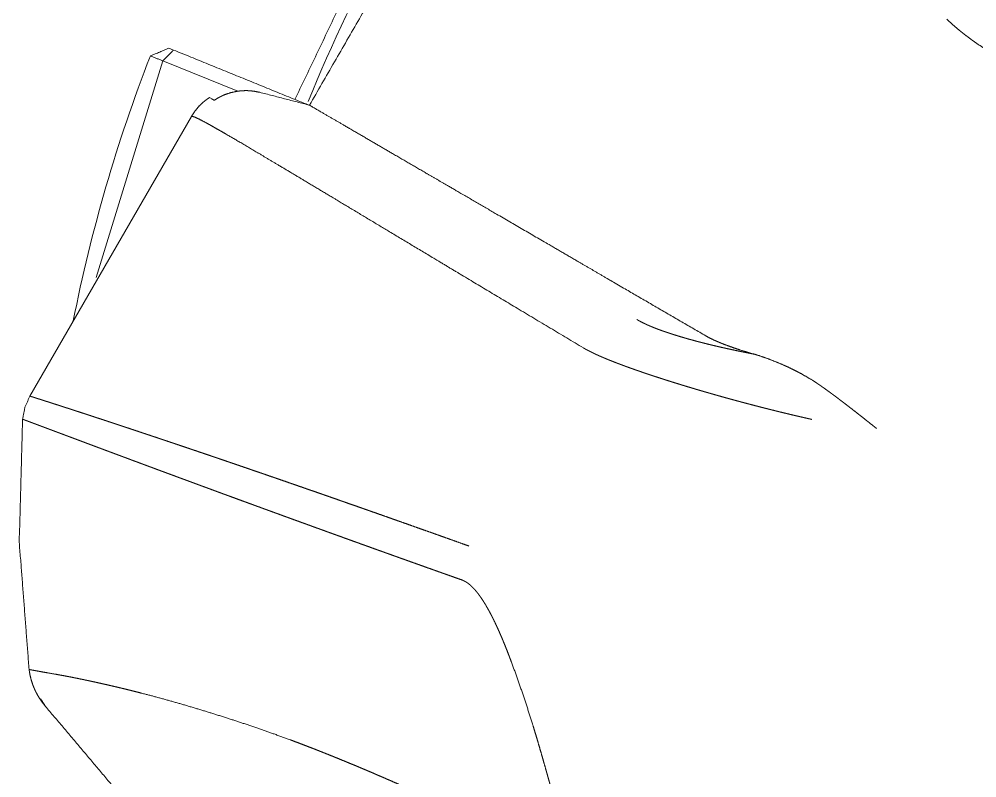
# Paper-space layout 'A3_1' of a CAD drawing. Header units: millimetres. Extents: x 0 to 420, y 0 to 297.
# Drawn here: x 179.34 to 187.61, y 266.05 to 272.61 of the extents above; entities that cross this region are included whole.
import ezdxf

# ---------------------------------------------------------------- set-up
doc = ezdxf.new("R2010")
doc.units = ezdxf.units.MM
doc.layers.add('170', color=7, linetype='Continuous', true_color=0xffffff)

psp = doc.layouts.new('A3_1')

# ---------------------------------------------------------------- linework, layer by layer
at = {"layer": '170', "color": 155, "linetype": 'Continuous', "lineweight": 13}
for p, q in [((180.638, 272.3577), (180.6778, 272.3417)), ((180.5844, 272.2492), (180.0085, 270.3765)), ((181.2318, 271.9857), (180.5851, 272.2492)), ((180.9874, 271.9311), (181.0087, 271.9188)), ((179.4371, 269.3522), (180.8315, 271.7675)), ((179.5684, 266.6769), (179.5686, 266.6768))]:
    psp.add_line(p, q, dxfattribs=at)
for radius, start, end in [(12.0819, 142.67767, 158.10424), (13.4942, 158.70832, 168.84687)]:
    psp.add_arc((193.0511, 267.3909), radius, start, end, dxfattribs=at)
for points in [[(181.8511, 271.8651), (183.5764, 274.8534)], [(180.638, 272.3577), (180.478, 272.2909)], [(180.584, 272.2484), (180.478, 272.2909)], [(180.6778, 272.3417), (181.8779, 271.8526)], [(181.4215, 271.9766), (181.8511, 271.8651)], [(181.0087, 271.9188), (181.0291, 271.9071)], [(179.5304, 266.7376), (179.5697, 266.6753)]]:
    psp.add_open_spline(points, degree=1, dxfattribs=at)
for points, knots in [([(181.7249, 271.9144), (182.4337, 273.3924), (183.3523, 274.7855)], [0, 0, 0.495549, 1, 1]), ([(186.5742, 273.8537), (186.578, 273.8516), (186.5817, 273.8494), (186.5856, 273.8472), (186.5895, 273.8449), (186.5934, 273.8426), (186.5974, 273.8402), (186.6014, 273.8377), (186.6055, 273.8352), (186.6096, 273.8327), (186.6138, 273.8301), (186.618, 273.8274), (186.6222, 273.8246), (186.6265, 273.8218), (186.6309, 273.819), (186.6353, 273.8161), (186.6442, 273.8101), (186.6488, 273.8071), (186.6534, 273.8039), (186.658, 273.8008), (186.6627, 273.7975), (186.6674, 273.7942), (186.6722, 273.7909), (186.6819, 273.784), (186.6869, 273.7805), (186.6918, 273.7769), (186.6969, 273.7733), (186.7071, 273.7658), (186.7122, 273.762), (186.7174, 273.7582), (186.7227, 273.7542), (186.728, 273.7503), (186.7334, 273.7462), (186.7388, 273.7421), (186.7498, 273.7338), (186.7553, 273.7295), (186.7609, 273.7252), (186.7723, 273.7164), (186.778, 273.7119), (186.7838, 273.7074), (186.7956, 273.6981), (186.8015, 273.6934), (186.8075, 273.6886), (186.8136, 273.6838), (186.8196, 273.6789), (186.8258, 273.674), (186.832, 273.669), (186.8445, 273.6588), (186.8508, 273.6536), (186.8572, 273.6484), (186.8701, 273.6378), (186.8766, 273.6324), (186.8898, 273.6214), (186.8965, 273.6158), (186.9099, 273.6046), (186.9168, 273.5988), (186.9305, 273.5872), (186.9445, 273.5753), (186.9586, 273.5632), (186.9729, 273.5509), (186.9802, 273.5447), (186.9948, 273.532), (187.0022, 273.5256), (187.0096, 273.5191), (187.0171, 273.5126), (187.0246, 273.506), (187.0397, 273.4927), (187.0474, 273.486), (187.0551, 273.4792), (187.0628, 273.4723), (187.0706, 273.4654), (187.0863, 273.4515), (187.1022, 273.4373), (187.1102, 273.4301), (187.1183, 273.4228), (187.1264, 273.4155), (187.1427, 273.4008), (187.1509, 273.3933), (187.1592, 273.3858), (187.1675, 273.3783), (187.1758, 273.3707), (187.1842, 273.363), (187.1927, 273.3553), (187.2097, 273.3397), (187.2183, 273.3318), (187.2355, 273.3159), (187.2442, 273.3079), (187.2529, 273.2998), (187.2617, 273.2916), (187.2794, 273.2752), (187.2883, 273.2669), (187.3062, 273.2502), (187.3152, 273.2417), (187.3333, 273.2247), (187.3424, 273.2161), (187.3608, 273.1987), (187.3793, 273.1811), (187.3886, 273.1723), (187.3979, 273.1634), (187.4073, 273.1544), (187.4167, 273.1454), (187.4262, 273.1364), (187.4452, 273.1181), (187.4643, 273.0997), (187.4836, 273.081), (187.503, 273.0622), (187.5127, 273.0527), (187.5323, 273.0336), (187.5422, 273.024), (187.552, 273.0143), (187.5619, 273.0046), (187.5719, 272.9949), (187.5818, 272.985), (187.6018, 272.9653), (187.6119, 272.9554), (187.632, 272.9353), (187.6422, 272.9252), (187.6625, 272.905), (187.6727, 272.8948), (187.6829, 272.8845), (187.6931, 272.8742), (187.7034, 272.8639), (187.7137, 272.8535), (187.7343, 272.8326), (187.7447, 272.8221), (187.7655, 272.801), (187.7864, 272.7797), (187.7968, 272.769), (187.8073, 272.7582), (187.8283, 272.7366), (187.8494, 272.7149), (187.8705, 272.693), (187.8917, 272.6709), (187.9023, 272.6598), (187.9236, 272.6375), (187.9449, 272.6151), (187.9663, 272.5925), (187.9877, 272.5699), (188.0092, 272.547), (188.0306, 272.524), (188.0521, 272.5009), (188.0736, 272.4777), (188.0952, 272.4543)], [0, 0, 0.002087, 0.004193, 0.006339, 0.008513, 0.010725, 0.012967, 0.015247, 0.017545, 0.019899, 0.022267, 0.024681, 0.027123, 0.029606, 0.032108, 0.034658, 0.039848, 0.0425, 0.045179, 0.047892, 0.050647, 0.053429, 0.056253, 0.062002, 0.064921, 0.067881, 0.070876, 0.076968, 0.080066, 0.083198, 0.086372, 0.089573, 0.092817, 0.096086, 0.102745, 0.106127, 0.109542, 0.116477, 0.119997, 0.123559, 0.130779, 0.134437, 0.138137, 0.141879, 0.145642, 0.149446, 0.153285, 0.161076, 0.165019, 0.169005, 0.177073, 0.181164, 0.189448, 0.193635, 0.202123, 0.206429, 0.215133, 0.223976, 0.232958, 0.24208, 0.246694, 0.256019, 0.260745, 0.265491, 0.27028, 0.275096, 0.284842, 0.28977, 0.29472, 0.299718, 0.304737, 0.314889, 0.32518, 0.330374, 0.335597, 0.340862, 0.351483, 0.356838, 0.362236, 0.367655, 0.373116, 0.378598, 0.384129, 0.395276, 0.400891, 0.41222, 0.417941, 0.423682, 0.429473, 0.441117, 0.446985, 0.458819, 0.464786, 0.476802, 0.482853, 0.495052, 0.507364, 0.513576, 0.519795, 0.526063, 0.532353, 0.53867, 0.55139, 0.564222, 0.577166, 0.590223, 0.59678, 0.609991, 0.616647, 0.623309, 0.630006, 0.636725, 0.643478, 0.657056, 0.663867, 0.677586, 0.684494, 0.698354, 0.70532, 0.712306, 0.719314, 0.726357, 0.733407, 0.747592, 0.754713, 0.769018, 0.783415, 0.790635, 0.79789, 0.812436, 0.827067, 0.841762, 0.856535, 0.86394, 0.87882, 0.893765, 0.908766, 0.923833, 0.938963, 0.954145, 0.969377, 0.984666, 1, 1]), ([(187.8466, 272.2597), (187.7727, 272.2984), (187.7028, 272.3396), (187.6364, 272.3823), (187.5732, 272.4264), (187.5428, 272.4487), (187.5132, 272.4713), (187.4843, 272.494), (187.4563, 272.5168), (187.4031, 272.5624), (187.3533, 272.608)], [0, 0, 0.137704, 0.271531, 0.401881, 0.528902, 0.591193, 0.652705, 0.713333, 0.772863, 0.888579, 1, 1]), ([(180.6778, 272.3417), (180.6663, 272.3301), (180.6432, 272.3068), (180.6202, 272.2835), (180.6086, 272.2719), (180.5856, 272.2486)], [0, 0, 0.124986, 0.374958, 0.62493, 0.750028, 1, 1]), ([(181.4214, 271.9763), (181.3712, 271.9862), (181.3204, 271.9906), (181.2948, 271.9908), (181.2692, 271.9898), (181.2436, 271.9874), (181.2183, 271.9837), (181.1686, 271.9727), (181.1202, 271.9562), (181.0966, 271.9459), (181.0736, 271.9343), (181.0513, 271.9215), (181.0297, 271.9075)], [0, 0, 0.125124, 0.24949, 0.311851, 0.374516, 0.437239, 0.499684, 0.623899, 0.748631, 0.811506, 0.874344, 0.937084, 1, 1]), ([(180.8316, 271.7674), (180.863, 271.815), (180.8995, 271.8583), (180.9198, 271.8783), (180.9413, 271.8972), (180.9639, 271.9148), (180.9875, 271.9311)], [0, 0, 0.249834, 0.498143, 0.622983, 0.748534, 0.874205, 1, 1]), ([(185.2719, 269.873), (184.4451, 270.3544), (184.3522, 270.4086), (184.1728, 270.513), (183.9196, 270.6605), (183.4669, 270.9241), (183.1406, 271.1142), (183.0221, 271.1831), (182.8568, 271.2794), (182.5683, 271.4474), (182.3318, 271.5851), (182.2012, 271.6612), (182.1437, 271.6947), (181.9616, 271.8007), (181.8511, 271.8651)], [0, 0, 0.241688, 0.268858, 0.32129, 0.395313, 0.527654, 0.623058, 0.657687, 0.706006, 0.79036, 0.859484, 0.89766, 0.91449, 0.967704, 1, 1]), ([(184.2158, 269.7688), (183.645, 270.1106), (183.1534, 270.4053), (182.9341, 270.537), (182.543, 270.7719), (182.2092, 270.9724), (182.0616, 271.0611), (181.8009, 271.2175), (181.5815, 271.3489), (181.3986, 271.4579), (181.2482, 271.5469), (181.1264, 271.6181), (181.0752, 271.6477), (181.0298, 271.6736), (180.99, 271.6959), (180.9554, 271.7149), (180.9006, 271.7437), (180.8631, 271.7613), (180.8407, 271.7688), (180.8315, 271.7675)], [0, 0, 0.169133, 0.314854, 0.379892, 0.495877, 0.594883, 0.63866, 0.715948, 0.780971, 0.8351, 0.879548, 0.915415, 0.930455, 0.943728, 0.955335, 0.965373, 0.981116, 0.991641, 0.997643, 1, 1]), ([(184.6776, 270.0141), (184.6809, 270.0121), (184.6843, 270.0101), (184.6877, 270.0081), (184.6947, 270.0041), (184.702, 270.0001), (184.7057, 269.998), (184.7095, 269.996), (184.7173, 269.9919), (184.7253, 269.9878), (184.7294, 269.9858), (184.7336, 269.9837), (184.7378, 269.9816), (184.7421, 269.9796), (184.7464, 269.9775), (184.7508, 269.9754), (184.7553, 269.9733), (184.7598, 269.9712), (184.7644, 269.9691), (184.7691, 269.9671), (184.7738, 269.9649), (184.7786, 269.9628), (184.7834, 269.9607), (184.7933, 269.9565), (184.8034, 269.9523), (184.8086, 269.9501), (184.8191, 269.9458), (184.8244, 269.9437), (184.8298, 269.9416), (184.8353, 269.9394), (184.8408, 269.9373), (184.8464, 269.9351), (184.8578, 269.9308), (184.8636, 269.9286), (184.8694, 269.9264), (184.8753, 269.9243), (184.8872, 269.9199), (184.8933, 269.9177), (184.8995, 269.9155), (184.9119, 269.9111), (184.9247, 269.9067), (184.9376, 269.9023), (184.9442, 269.9001), (184.9508, 269.8979), (184.9643, 269.8935), (184.9711, 269.8912), (184.9849, 269.8868), (184.9919, 269.8846), (185.0061, 269.8801), (185.0205, 269.8756), (185.0279, 269.8734), (185.0352, 269.8711), (185.0501, 269.8666), (185.0577, 269.8643), (185.0733, 269.8597), (185.089, 269.8551), (185.1049, 269.8505), (185.121, 269.846), (185.1373, 269.8414), (185.1538, 269.8369), (185.1704, 269.8323), (185.1872, 269.8278), (185.2041, 269.8233), (185.2213, 269.8188), (185.2386, 269.8144), (185.2561, 269.8099), (185.2737, 269.8055), (185.2915, 269.8011), (185.3095, 269.7966), (185.3277, 269.7923), (185.346, 269.7879), (185.3645, 269.7835), (185.3832, 269.7792), (185.4021, 269.7748), (185.4211, 269.7705), (185.4403, 269.7662), (185.4597, 269.7619), (185.4792, 269.7577), (185.4989, 269.7534), (185.5187, 269.7492), (185.5388, 269.7449), (185.559, 269.7408), (185.5794, 269.7366), (185.5999, 269.7324), (185.6206, 269.7282), (185.6414, 269.7241), (185.6626, 269.72), (185.6837, 269.7159)], [0, 0, 0.003656, 0.007352, 0.011109, 0.018802, 0.026701, 0.030724, 0.034808, 0.04314, 0.051699, 0.056044, 0.060468, 0.064927, 0.069457, 0.074023, 0.07865, 0.083348, 0.088082, 0.092887, 0.097728, 0.102649, 0.107605, 0.112616, 0.122824, 0.13325, 0.138539, 0.149306, 0.154759, 0.160292, 0.165862, 0.171486, 0.177191, 0.188721, 0.194591, 0.200497, 0.206459, 0.218555, 0.224708, 0.230891, 0.243444, 0.256219, 0.269216, 0.275802, 0.282444, 0.295901, 0.302716, 0.31649, 0.323474, 0.337615, 0.351963, 0.359227, 0.366535, 0.381345, 0.38884, 0.404236, 0.419834, 0.435563, 0.451457, 0.467497, 0.483707, 0.500063, 0.516566, 0.533239, 0.55006, 0.567027, 0.584165, 0.601446, 0.618879, 0.636484, 0.654213, 0.672133, 0.690182, 0.708403, 0.726749, 0.745287, 0.763935, 0.782789, 0.801758, 0.820896, 0.84016, 0.85964, 0.879207, 0.898986, 0.918857, 0.938936, 0.959126, 0.979547, 1, 1]), ([(185.6836, 269.7158), (185.6156, 269.7362), (185.5522, 269.7564), (185.4934, 269.7765), (185.4393, 269.7963), (185.414, 269.8062), (185.3899, 269.816), (185.3669, 269.8258), (185.3452, 269.8355), (185.3058, 269.8545), (185.2719, 269.873)], [0, 0, 0.160767, 0.311372, 0.452019, 0.582597, 0.644141, 0.703145, 0.759658, 0.813495, 0.912536, 1, 1]), ([(186.1881, 269.1512), (186.1631, 269.1568), (186.1506, 269.1596), (186.1381, 269.1624), (186.1257, 269.1653), (186.1133, 269.1681), (186.1009, 269.171), (186.0762, 269.1767), (186.0638, 269.1796), (186.0515, 269.1825), (186.0392, 269.1854), (186.0147, 269.1911), (186.0024, 269.194), (185.978, 269.1999), (185.9538, 269.2057), (185.9416, 269.2087), (185.9296, 269.2116), (185.9055, 269.2175), (185.8934, 269.2204), (185.8815, 269.2234), (185.8695, 269.2264), (185.8456, 269.2323), (185.8219, 269.2382), (185.7983, 269.2442), (185.7865, 269.2472), (185.763, 269.2532), (185.7513, 269.2561), (185.728, 269.2621), (185.7048, 269.2681), (185.6818, 269.2741), (185.6588, 269.2801), (185.6474, 269.2831), (185.6247, 269.2891), (185.602, 269.2952), (185.5908, 269.2982), (185.5795, 269.3012), (185.5572, 269.3072), (185.5349, 269.3132), (185.5128, 269.3192), (185.5018, 269.3222), (185.4908, 269.3252), (185.4799, 269.3283), (185.4581, 269.3342), (185.4365, 269.3402), (185.415, 269.3462), (185.3937, 269.3522), (185.3831, 269.3552), (185.362, 269.3612), (185.3515, 269.3642), (185.3306, 269.3701), (185.3099, 269.3761), (185.2995, 269.379), (185.279, 269.385), (185.2587, 269.3909), (185.2385, 269.3968), (185.2284, 269.3997), (185.2184, 269.4026), (185.2084, 269.4056), (185.1985, 269.4085), (185.1788, 269.4143), (185.1592, 269.4202), (185.1495, 269.4231), (185.1302, 269.4289), (185.111, 269.4347), (185.1015, 269.4376), (185.092, 269.4404), (185.0826, 269.4433), (185.0638, 269.449), (185.0545, 269.4519), (185.0452, 269.4547), (185.0268, 269.4604), (185.0177, 269.4633), (185.0086, 269.4661), (184.9905, 269.4717), (184.9727, 269.4773), (184.9638, 269.4801), (184.9461, 269.4857), (184.9374, 269.4885), (184.9287, 269.4913), (184.9114, 269.4968), (184.9028, 269.4995), (184.8858, 269.505), (184.8774, 269.5078), (184.869, 269.5105), (184.8523, 269.5159), (184.8358, 269.5213), (184.8277, 269.524), (184.8115, 269.5293), (184.8034, 269.532), (184.7875, 269.5373), (184.7717, 269.5426), (184.7639, 269.5452), (184.7562, 269.5478), (184.7408, 269.5531), (184.7332, 269.5556), (184.7181, 269.5608), (184.7106, 269.5634), (184.7032, 269.566), (184.6884, 269.5711), (184.6739, 269.5761), (184.6595, 269.5812), (184.6453, 269.5862), (184.6313, 269.5912), (184.6176, 269.5961), (184.6039, 269.601), (184.5972, 269.6035), (184.5905, 269.6059), (184.5839, 269.6083), (184.5773, 269.6107), (184.5708, 269.6131), (184.5642, 269.6155), (184.5578, 269.6179), (184.5514, 269.6203), (184.5451, 269.6227), (184.5387, 269.625), (184.5325, 269.6274), (184.5263, 269.6297), (184.5201, 269.6321), (184.5079, 269.6367), (184.5019, 269.639), (184.4959, 269.6413), (184.49, 269.6436), (184.4783, 269.6482), (184.4668, 269.6527), (184.4555, 269.6572), (184.4499, 269.6594), (184.4443, 269.6617), (184.4389, 269.6639), (184.4334, 269.6661), (184.4227, 269.6705), (184.4174, 269.6726), (184.4121, 269.6748), (184.4069, 269.677), (184.3966, 269.6813), (184.3865, 269.6855), (184.3816, 269.6877), (184.3767, 269.6898), (184.3718, 269.6919), (184.367, 269.694), (184.3575, 269.6981), (184.3528, 269.7002), (184.3481, 269.7022), (184.3435, 269.7043), (184.339, 269.7063), (184.3345, 269.7083), (184.3301, 269.7104), (184.3257, 269.7124), (184.3213, 269.7144), (184.3128, 269.7184), (184.3086, 269.7204), (184.3044, 269.7223), (184.3003, 269.7243), (184.2963, 269.7262), (184.2922, 269.7282), (184.2843, 269.732), (184.2805, 269.734), (184.2766, 269.7359), (184.2729, 269.7378), (184.2691, 269.7397), (184.2655, 269.7415), (184.2582, 269.7453), (184.2547, 269.7471), (184.2477, 269.7508), (184.2443, 269.7527), (184.241, 269.7545), (184.2376, 269.7563), (184.2344, 269.7581), (184.2312, 269.7599), (184.228, 269.7617), (184.2249, 269.7635), (184.2218, 269.7653), (184.2188, 269.7671), (184.2158, 269.7688)], [0, 0, 0.012378, 0.018547, 0.024719, 0.030873, 0.037025, 0.04317, 0.055422, 0.061542, 0.06765, 0.073751, 0.085913, 0.091985, 0.104093, 0.116158, 0.122173, 0.128184, 0.140161, 0.146143, 0.152095, 0.15805, 0.169916, 0.181738, 0.193502, 0.19937, 0.211061, 0.21689, 0.228505, 0.240071, 0.251569, 0.263022, 0.268718, 0.280084, 0.291392, 0.297023, 0.302642, 0.313825, 0.324952, 0.336007, 0.341513, 0.347006, 0.352483, 0.363384, 0.374217, 0.384983, 0.395682, 0.401, 0.4116, 0.41687, 0.427362, 0.437776, 0.442957, 0.453273, 0.46351, 0.473668, 0.478721, 0.483755, 0.48877, 0.493766, 0.503707, 0.513569, 0.518466, 0.528207, 0.537872, 0.542671, 0.547457, 0.552215, 0.56168, 0.566387, 0.571066, 0.580372, 0.584991, 0.58959, 0.598729, 0.607776, 0.612277, 0.621203, 0.625635, 0.630054, 0.638813, 0.643153, 0.651782, 0.656074, 0.660332, 0.668794, 0.677164, 0.681314, 0.689555, 0.693645, 0.701756, 0.709776, 0.713756, 0.717707, 0.72555, 0.729439, 0.737149, 0.740962, 0.744762, 0.752293, 0.759733, 0.767084, 0.774335, 0.781507, 0.788578, 0.795571, 0.799022, 0.80246, 0.80587, 0.809261, 0.812624, 0.815975, 0.819284, 0.822587, 0.825856, 0.829118, 0.83234, 0.835549, 0.83873, 0.845023, 0.848144, 0.851224, 0.854296, 0.86036, 0.866333, 0.872216, 0.875118, 0.878011, 0.880863, 0.883703, 0.889311, 0.892072, 0.894825, 0.89754, 0.902914, 0.908204, 0.910807, 0.913391, 0.915957, 0.918492, 0.923502, 0.925977, 0.928422, 0.930848, 0.933246, 0.935632, 0.937981, 0.940317, 0.942626, 0.947184, 0.949435, 0.951653, 0.953854, 0.956024, 0.958175, 0.96242, 0.964504, 0.966576, 0.968611, 0.970637, 0.972633, 0.976565, 0.978503, 0.982302, 0.984164, 0.986013, 0.987836, 0.989641, 0.991415, 0.99318, 0.994914, 0.996631, 0.998323, 1, 1]), ([(185.684, 269.7169), (185.7483, 269.6966), (185.814, 269.6734), (185.8813, 269.6472), (185.95, 269.6178), (185.9848, 269.6018), (186.02, 269.585), (186.0554, 269.5673), (186.0909, 269.5486), (186.1618, 269.5084), (186.2324, 269.4637)], [0, 0, 0.111188, 0.226273, 0.345349, 0.468592, 0.531835, 0.59615, 0.661507, 0.727671, 0.862208, 1, 1]), ([(186.2324, 269.4637), (186.2405, 269.4582), (186.2487, 269.4526), (186.2573, 269.4467), (186.2659, 269.4408), (186.2748, 269.4345), (186.2838, 269.4282), (186.2932, 269.4216), (186.3025, 269.4149), (186.322, 269.4008), (186.3322, 269.3934), (186.3424, 269.386), (186.353, 269.3782), (186.3636, 269.3704), (186.3746, 269.3622), (186.3856, 269.354), (186.397, 269.3455), (186.4084, 269.3369), (186.4203, 269.328), (186.4321, 269.319), (186.4443, 269.3097), (186.4566, 269.3004), (186.4693, 269.2907), (186.4951, 269.2709), (186.5081, 269.2608), (186.5352, 269.2398), (186.5631, 269.2181), (186.5918, 269.1956), (186.6066, 269.184), (186.6365, 269.1604), (186.6673, 269.136), (186.6829, 269.1236), (186.7148, 269.0981), (186.7312, 269.085), (186.7476, 269.0719)], [0, 0, 0.015239, 0.030541, 0.046587, 0.062715, 0.079587, 0.096522, 0.114266, 0.132028, 0.169216, 0.188642, 0.208131, 0.228411, 0.248729, 0.269884, 0.291057, 0.313092, 0.33514, 0.35805, 0.38098, 0.40472, 0.428525, 0.453192, 0.503395, 0.528952, 0.581795, 0.636366, 0.692696, 0.72173, 0.780651, 0.841281, 0.872025, 0.935177, 0.967591, 1, 1]), ([(179.3744, 269.1524), (179.3949, 269.2557), (179.4371, 269.3522)], [0, 0, 0.499985, 1, 1]), ([(179.4371, 269.3522), (179.4371, 269.3522), (179.4372, 269.3521), (179.4374, 269.3521), (179.4377, 269.352), (179.4381, 269.3519), (179.4385, 269.3518), (179.4391, 269.3516), (179.4397, 269.3514), (179.4403, 269.3512), (179.4411, 269.3509), (179.4419, 269.3507), (179.4428, 269.3504), (179.4438, 269.3501), (179.4449, 269.3497), (179.4461, 269.3494), (179.4486, 269.3486), (179.45, 269.3482), (179.4515, 269.3477), (179.4531, 269.3472), (179.4547, 269.3467), (179.4564, 269.3462), (179.4582, 269.3456), (179.4601, 269.345), (179.462, 269.3444), (179.4641, 269.3437), (179.4662, 269.3431), (179.4684, 269.3423), (179.4707, 269.3416), (179.4755, 269.3401), (179.4807, 269.3385), (179.4834, 269.3376), (179.489, 269.3358), (179.4919, 269.3349), (179.495, 269.334), (179.4981, 269.333), (179.5013, 269.332), (179.5045, 269.3309), (179.5079, 269.3298), (179.5113, 269.3288), (179.5148, 269.3276), (179.5184, 269.3265), (179.5221, 269.3253), (179.5297, 269.3229), (179.5337, 269.3216), (179.5418, 269.3191), (179.546, 269.3177), (179.5546, 269.315), (179.559, 269.3136), (179.5635, 269.3121), (179.5681, 269.3106), (179.5776, 269.3076), (179.5824, 269.3061), (179.5874, 269.3045), (179.5924, 269.3029), (179.5975, 269.3012), (179.6027, 269.2996), (179.608, 269.2979), (179.6133, 269.2961), (179.6243, 269.2926), (179.6299, 269.2908), (179.6356, 269.289), (179.6473, 269.2852), (179.6532, 269.2833), (179.6654, 269.2794), (179.6779, 269.2754), (179.6843, 269.2733), (179.6907, 269.2712), (179.6973, 269.2691), (179.7039, 269.267), (179.7174, 269.2626), (179.7313, 269.2581), (179.7383, 269.2558), (179.7527, 269.2512), (179.76, 269.2488), (179.7749, 269.244), (179.7825, 269.2415), (179.7902, 269.239), (179.8058, 269.234), (179.8218, 269.2288), (179.8299, 269.2261), (179.8464, 269.2208), (179.8547, 269.2181), (179.8632, 269.2153), (179.8717, 269.2125), (179.8891, 269.2068), (179.8979, 269.204), (179.9068, 269.201), (179.9158, 269.1981), (179.9249, 269.1951), (179.9341, 269.1921), (179.9433, 269.1891), (179.9527, 269.186), (179.9717, 269.1798), (179.991, 269.1735), (180.0008, 269.1702), (180.0107, 269.167), (180.0207, 269.1637), (180.0308, 269.1604), (180.0512, 269.1537), (180.0616, 269.1503), (180.072, 269.1468), (180.0932, 269.1399), (180.1039, 269.1363), (180.1256, 269.1292), (180.1477, 269.1219), (180.1701, 269.1144), (180.1815, 269.1107), (180.2045, 269.1031), (180.2278, 269.0953), (180.2397, 269.0914), (180.2516, 269.0874), (180.2636, 269.0834), (180.2879, 269.0754), (180.3002, 269.0713), (180.3125, 269.0672), (180.3376, 269.0588), (180.363, 269.0504), (180.3758, 269.0461), (180.3888, 269.0418), (180.4149, 269.033), (180.4281, 269.0286), (180.4549, 269.0197), (180.482, 269.0106), (180.4957, 269.006), (180.5095, 269.0014), (180.5373, 268.9921), (180.5655, 268.9826), (180.5798, 268.9778), (180.5942, 268.973), (180.6086, 268.9682), (180.6378, 268.9584), (180.6674, 268.9484), (180.6823, 268.9434), (180.7125, 268.9332), (180.743, 268.9229), (180.774, 268.9124), (180.7896, 268.9072), (180.8211, 268.8965), (180.8371, 268.8911), (180.8531, 268.8857), (180.8854, 268.8748), (180.9181, 268.8637), (180.9347, 268.858), (180.9513, 268.8524), (180.9848, 268.841), (181.0187, 268.8295), (181.0531, 268.8178), (181.0704, 268.8119), (181.1053, 268.8), (181.1407, 268.7879), (181.1585, 268.7818), (181.1764, 268.7757), (181.1945, 268.7695), (181.2126, 268.7633), (181.2492, 268.7508), (181.2862, 268.7381), (181.3048, 268.7317), (181.3425, 268.7188), (181.3614, 268.7122), (181.3997, 268.6991), (181.4383, 268.6858), (181.4578, 268.6791), (181.4971, 268.6655), (181.5368, 268.6518), (181.5568, 268.6449), (181.5972, 268.631), (181.6379, 268.6169), (181.6791, 268.6026), (181.6999, 268.5954), (181.7207, 268.5882), (181.7627, 268.5736), (181.8052, 268.5588), (181.8266, 268.5514), (181.8697, 268.5364), (181.9132, 268.5213), (181.9572, 268.5059), (181.9793, 268.4982), (182.0015, 268.4905), (182.0239, 268.4827), (182.069, 268.4669), (182.1144, 268.451), (182.1373, 268.443), (182.1603, 268.435), (182.2066, 268.4187), (182.2534, 268.4023), (182.3006, 268.3858), (182.3244, 268.3774), (182.3483, 268.369), (182.3723, 268.3606), (182.3964, 268.3521), (182.4449, 268.335), (182.4939, 268.3178), (182.5434, 268.3003), (182.5682, 268.2915), (182.6184, 268.2738), (182.6436, 268.2649), (182.6944, 268.247), (182.7456, 268.2288), (182.7973, 268.2105), (182.8495, 268.192), (182.9021, 268.1733), (182.9286, 268.1639), (182.9819, 268.1449), (183.0088, 268.1354), (183.0628, 268.1161), (183.1172, 268.0967), (183.1722, 268.0771), (183.2276, 268.0573)], [0, 0, 0.000016, 0.000044, 0.000098, 0.000173, 0.000265, 0.000384, 0.000519, 0.000676, 0.000849, 0.00105, 0.00127, 0.001508, 0.001768, 0.00205, 0.002352, 0.003018, 0.003385, 0.00377, 0.00418, 0.004608, 0.005056, 0.005528, 0.006021, 0.006533, 0.00707, 0.007627, 0.008201, 0.008802, 0.010062, 0.01141, 0.012113, 0.013592, 0.01436, 0.015155, 0.015968, 0.016802, 0.017657, 0.01854, 0.019437, 0.020359, 0.021301, 0.022265, 0.024263, 0.025293, 0.027421, 0.028516, 0.030774, 0.031938, 0.033119, 0.034327, 0.036804, 0.038077, 0.039373, 0.040688, 0.042028, 0.043387, 0.04477, 0.046173, 0.049052, 0.05052, 0.052017, 0.055073, 0.05663, 0.059822, 0.063097, 0.064771, 0.066464, 0.068182, 0.069923, 0.073469, 0.077103, 0.078959, 0.082733, 0.084654, 0.088564, 0.090556, 0.092568, 0.096664, 0.100853, 0.102981, 0.10731, 0.109508, 0.111729, 0.113975, 0.118536, 0.120853, 0.123188, 0.125554, 0.127938, 0.130348, 0.132781, 0.13524, 0.140226, 0.145309, 0.147884, 0.150485, 0.153109, 0.155759, 0.161126, 0.163848, 0.166592, 0.172155, 0.17497, 0.180676, 0.18648, 0.192383, 0.195367, 0.201416, 0.20756, 0.21067, 0.213806, 0.216961, 0.223351, 0.226585, 0.229842, 0.236429, 0.243113, 0.246498, 0.249901, 0.256784, 0.260267, 0.267301, 0.274434, 0.278037, 0.281671, 0.289002, 0.296437, 0.300191, 0.303976, 0.307779, 0.315467, 0.323258, 0.327194, 0.33514, 0.343188, 0.351342, 0.355459, 0.363766, 0.367965, 0.372183, 0.380703, 0.389328, 0.393689, 0.398063, 0.406905, 0.415853, 0.424908, 0.429476, 0.438696, 0.44802, 0.452721, 0.457454, 0.46221, 0.466998, 0.476652, 0.486417, 0.491337, 0.501267, 0.506277, 0.516371, 0.526577, 0.531717, 0.542093, 0.552579, 0.557865, 0.568521, 0.57929, 0.590168, 0.59565, 0.601161, 0.612266, 0.623487, 0.62914, 0.640531, 0.652037, 0.663657, 0.669514, 0.67539, 0.681303, 0.693213, 0.705234, 0.711287, 0.717376, 0.72963, 0.742004, 0.754495, 0.760783, 0.767102, 0.773451, 0.77983, 0.792679, 0.805646, 0.818734, 0.825318, 0.838588, 0.845267, 0.85872, 0.87229, 0.885987, 0.899802, 0.913744, 0.920758, 0.934884, 0.941999, 0.956311, 0.970747, 0.985311, 1, 1]), ([(179.4304, 266.9912), (179.346, 268.0904), (179.3744, 269.1524)], [0, 0, 0.509259, 1, 1]), ([(183.167, 267.7641), (183.1292, 267.7775), (183.0915, 267.7909), (183.0541, 267.8041), (183.0168, 267.8174), (182.9982, 267.824), (182.9797, 267.8306), (182.9428, 267.8437), (182.9244, 267.8502), (182.9061, 267.8568), (182.8696, 267.8698), (182.8514, 267.8763), (182.8151, 267.8892), (182.7971, 267.8956), (182.7611, 267.9085), (182.7432, 267.9149), (182.7075, 267.9276), (182.6897, 267.934), (182.672, 267.9403), (182.6367, 267.953), (182.6191, 267.9592), (182.5841, 267.9718), (182.5492, 267.9843), (182.5146, 267.9967), (182.4973, 268.0029), (182.4801, 268.0091), (182.4458, 268.0214), (182.4287, 268.0275), (182.3947, 268.0397), (182.3778, 268.0458), (182.3441, 268.0579), (182.3273, 268.064), (182.3105, 268.07), (182.2772, 268.082), (182.244, 268.0939), (182.2111, 268.1058), (182.1783, 268.1176), (182.1457, 268.1294), (182.1133, 268.1411), (182.0971, 268.1469), (182.065, 268.1585), (182.049, 268.1643), (182.0172, 268.1758), (182.0013, 268.1816), (181.9855, 268.1873), (181.954, 268.1987), (181.9384, 268.2044), (181.9072, 268.2157), (181.8762, 268.2269), (181.8608, 268.2325), (181.83, 268.2437), (181.8147, 268.2492), (181.7843, 268.2603), (181.7541, 268.2713), (181.739, 268.2767), (181.709, 268.2876), (181.6941, 268.293), (181.6793, 268.2984), (181.6497, 268.3092), (181.6203, 268.3199), (181.5911, 268.3306), (181.5766, 268.3359), (181.5621, 268.3411), (181.5476, 268.3464), (181.5189, 268.3569), (181.5046, 268.3621), (181.4904, 268.3673), (181.4762, 268.3725), (181.4479, 268.3828), (181.4339, 268.3879), (181.4199, 268.3931), (181.392, 268.4032), (181.3782, 268.4083), (181.3644, 268.4134), (181.3506, 268.4184), (181.3232, 268.4284), (181.3096, 268.4334), (181.2825, 268.4433), (181.2556, 268.4532), (181.2289, 268.463), (181.2024, 268.4727), (181.1761, 268.4824), (181.163, 268.4872), (181.1499, 268.492), (181.124, 268.5015), (181.1111, 268.5062), (181.0983, 268.511), (181.0855, 268.5156), (181.06, 268.525), (181.0347, 268.5343), (181.0222, 268.5389), (181.0097, 268.5435), (180.9848, 268.5527), (180.9725, 268.5572), (180.9601, 268.5618), (180.9479, 268.5663), (180.9235, 268.5753), (180.9114, 268.5797), (180.8993, 268.5842), (180.8873, 268.5886), (180.8633, 268.5975), (180.8396, 268.6062), (180.8279, 268.6106), (180.8161, 268.6149), (180.8044, 268.6192), (180.7928, 268.6235), (180.7696, 268.6321), (180.7582, 268.6363), (180.7467, 268.6405), (180.7353, 268.6448), (180.724, 268.649), (180.7014, 268.6573), (180.6902, 268.6615), (180.6679, 268.6697), (180.6568, 268.6738), (180.6349, 268.6819), (180.624, 268.686), (180.6023, 268.694), (180.5915, 268.698), (180.5808, 268.702), (180.5701, 268.706), (180.5488, 268.7138), (180.5278, 268.7216), (180.5174, 268.7255), (180.507, 268.7294), (180.4966, 268.7332), (180.4863, 268.737), (180.4659, 268.7446), (180.4557, 268.7484), (180.4456, 268.7521), (180.4255, 268.7596), (180.4155, 268.7633), (180.4056, 268.767), (180.3957, 268.7707), (180.3859, 268.7743), (180.3664, 268.7816), (180.3567, 268.7852), (180.3471, 268.7888), (180.3375, 268.7923), (180.3184, 268.7994), (180.2996, 268.8064), (180.2902, 268.8099), (180.2809, 268.8134), (180.2624, 268.8203), (180.2533, 268.8237), (180.2351, 268.8305), (180.2171, 268.8372), (180.2081, 268.8405), (180.1904, 268.8471), (180.1816, 268.8504), (180.1729, 268.8536), (180.1556, 268.8601), (180.147, 268.8633), (180.1384, 268.8665), (180.13, 268.8697), (180.1215, 268.8728), (180.1131, 268.876), (180.1047, 268.8791), (180.0882, 268.8853), (180.08, 268.8883), (180.0718, 268.8914), (180.0556, 268.8974), (180.0476, 268.9004), (180.0317, 268.9064), (180.0238, 268.9093), (180.0082, 268.9151), (180.0005, 268.918), (179.9928, 268.9209), (179.9852, 268.9238), (179.9776, 268.9266), (179.97, 268.9294), (179.9551, 268.935), (179.9477, 268.9378), (179.9404, 268.9405), (179.9258, 268.946), (179.9186, 268.9487), (179.9114, 268.9513), (179.8973, 268.9567), (179.8833, 268.9619), (179.8764, 268.9645), (179.8695, 268.967), (179.8627, 268.9696), (179.8492, 268.9747), (179.8425, 268.9772), (179.8293, 268.9821), (179.8228, 268.9845), (179.8099, 268.9894), (179.8035, 268.9918), (179.7971, 268.9942), (179.7846, 268.9989), (179.7784, 269.0012), (179.7661, 269.0058), (179.7601, 269.008), (179.7541, 269.0103), (179.7481, 269.0125), (179.7364, 269.017), (179.7305, 269.0191), (179.7248, 269.0213), (179.7134, 269.0256), (179.7022, 269.0298), (179.6967, 269.0319), (179.6912, 269.0339), (179.6857, 269.0359), (179.675, 269.04), (179.6697, 269.042), (179.6593, 269.0459), (179.6541, 269.0478), (179.649, 269.0497), (179.639, 269.0535), (179.6291, 269.0572), (179.6242, 269.059), (179.6194, 269.0608), (179.6147, 269.0626), (179.6099, 269.0644), (179.6006, 269.0679), (179.5961, 269.0696), (179.5915, 269.0713), (179.587, 269.073), (179.5826, 269.0747), (179.5739, 269.078), (179.5653, 269.0812), (179.5611, 269.0827), (179.557, 269.0843), (179.5529, 269.0858), (179.5448, 269.0889), (179.5369, 269.0918), (179.533, 269.0933), (179.5292, 269.0947), (179.5254, 269.0961), (179.518, 269.0989), (179.5108, 269.1016), (179.5073, 269.1029), (179.5038, 269.1043), (179.5003, 269.1055), (179.4969, 269.1068), (179.4936, 269.1081), (179.4903, 269.1093), (179.4838, 269.1117), (179.4806, 269.1129), (179.4775, 269.1141), (179.4714, 269.1164), (179.4684, 269.1175), (179.4626, 269.1197), (179.4598, 269.1208), (179.457, 269.1218), (179.4543, 269.1228), (179.4489, 269.1248), (179.4438, 269.1268), (179.4412, 269.1277), (179.4388, 269.1286), (179.434, 269.1304), (179.4294, 269.1321), (179.4272, 269.133), (179.425, 269.1338), (179.4229, 269.1346), (179.4208, 269.1354), (179.4187, 269.1361), (179.4167, 269.1369), (179.4148, 269.1376), (179.4129, 269.1383), (179.411, 269.139), (179.4092, 269.1397), (179.4074, 269.1403), (179.4057, 269.141), (179.404, 269.1416), (179.4024, 269.1422), (179.4008, 269.1428), (179.3993, 269.1433), (179.3978, 269.1439), (179.3964, 269.1444), (179.395, 269.1449), (179.3936, 269.1454), (179.3923, 269.1459), (179.3911, 269.1464), (179.3899, 269.1468), (179.3887, 269.1473), (179.3876, 269.1477), (179.3865, 269.1481), (179.3855, 269.1484), (179.3845, 269.1488), (179.3836, 269.1491), (179.3827, 269.1495), (179.3818, 269.1498), (179.381, 269.1501), (179.3803, 269.1503), (179.3796, 269.1506), (179.3789, 269.1508), (179.3783, 269.1511), (179.3777, 269.1513), (179.3772, 269.1515), (179.3767, 269.1516), (179.3763, 269.1518), (179.3759, 269.1519), (179.3756, 269.152), (179.3753, 269.1521), (179.375, 269.1522), (179.3748, 269.1523), (179.3746, 269.1523), (179.3745, 269.1523), (179.3744, 269.1524)], [0, 0, 0.009936, 0.019825, 0.029666, 0.039459, 0.044341, 0.049204, 0.058901, 0.063735, 0.068554, 0.078153, 0.08294, 0.092467, 0.09721, 0.106671, 0.111383, 0.120763, 0.125438, 0.1301, 0.139386, 0.144011, 0.153226, 0.162392, 0.171509, 0.176049, 0.180574, 0.189594, 0.194087, 0.203033, 0.207486, 0.216358, 0.220779, 0.225186, 0.233961, 0.242685, 0.251363, 0.259992, 0.268572, 0.277104, 0.281356, 0.289812, 0.294019, 0.302406, 0.306581, 0.310744, 0.31903, 0.323155, 0.33137, 0.339536, 0.343597, 0.351689, 0.355717, 0.363738, 0.371705, 0.375669, 0.383565, 0.387493, 0.391407, 0.399202, 0.406947, 0.414645, 0.418474, 0.422289, 0.426095, 0.433668, 0.437434, 0.441187, 0.444925, 0.452373, 0.45608, 0.459768, 0.467114, 0.47077, 0.474412, 0.47804, 0.485257, 0.488848, 0.495995, 0.503087, 0.510129, 0.517124, 0.524064, 0.527516, 0.530955, 0.537798, 0.5412, 0.544587, 0.547962, 0.55468, 0.561345, 0.564655, 0.567955, 0.574516, 0.577777, 0.581029, 0.584267, 0.590699, 0.5939, 0.597087, 0.600261, 0.606573, 0.612831, 0.61594, 0.61904, 0.622121, 0.625195, 0.631304, 0.634334, 0.637361, 0.640368, 0.643365, 0.649323, 0.652281, 0.658159, 0.661084, 0.666886, 0.669767, 0.675498, 0.678343, 0.681175, 0.683998, 0.689603, 0.695156, 0.697912, 0.700658, 0.703392, 0.706112, 0.711516, 0.714203, 0.716872, 0.722178, 0.724812, 0.727432, 0.730042, 0.732635, 0.737796, 0.740352, 0.742901, 0.745435, 0.750465, 0.755445, 0.757919, 0.760376, 0.765259, 0.76768, 0.772485, 0.777243, 0.779602, 0.784282, 0.786605, 0.788909, 0.793492, 0.795765, 0.798022, 0.800267, 0.802502, 0.804724, 0.806931, 0.811307, 0.813477, 0.815634, 0.819913, 0.822033, 0.826234, 0.828315, 0.832442, 0.834484, 0.836516, 0.838539, 0.840539, 0.842533, 0.846485, 0.848439, 0.850381, 0.854228, 0.856134, 0.858026, 0.86177, 0.865469, 0.867294, 0.869113, 0.870912, 0.874482, 0.876247, 0.879739, 0.881465, 0.884883, 0.886577, 0.88825, 0.891567, 0.893206, 0.896443, 0.898043, 0.899634, 0.90121, 0.904319, 0.905861, 0.907385, 0.910398, 0.91336, 0.914821, 0.916269, 0.917707, 0.920545, 0.921944, 0.924704, 0.926066, 0.927415, 0.930073, 0.932685, 0.933971, 0.935244, 0.936507, 0.937753, 0.940213, 0.941428, 0.942625, 0.94381, 0.944981, 0.947294, 0.949552, 0.950666, 0.951766, 0.952848, 0.954986, 0.957068, 0.958095, 0.959107, 0.960102, 0.962065, 0.963973, 0.964912, 0.965837, 0.966749, 0.967646, 0.968532, 0.969407, 0.971117, 0.971954, 0.972778, 0.974392, 0.975179, 0.976714, 0.977469, 0.978206, 0.978928, 0.980344, 0.981704, 0.982371, 0.983021, 0.984284, 0.985502, 0.986091, 0.986666, 0.987228, 0.98778, 0.988321, 0.988851, 0.989364, 0.989866, 0.990359, 0.99084, 0.991303, 0.991756, 0.992198, 0.992631, 0.993045, 0.993449, 0.993842, 0.994224, 0.99459, 0.994945, 0.995288, 0.995622, 0.995942, 0.996248, 0.996543, 0.996826, 0.997098, 0.997356, 0.9976, 0.997835, 0.998059, 0.998271, 0.998467, 0.998653, 0.998826, 0.99899, 0.999142, 0.999278, 0.999403, 0.999516, 0.999618, 0.99971, 0.999786, 0.999851, 0.999909, 0.999947, 0.999979, 1, 1]), ([(183.9527, 265.911), (183.9497, 265.9213), (183.9467, 265.9317), (183.9437, 265.9421), (183.9408, 265.9525), (183.9378, 265.9629), (183.935, 265.9733), (183.9321, 265.9836), (183.9293, 265.994), (183.9282, 265.998), (183.9271, 266.002), (183.9255, 266.008), (183.9215, 266.0221), (183.9192, 266.0301), (183.9135, 266.0502), (183.9101, 266.0624), (183.8994, 266.1005), (183.892, 266.1266), (183.8775, 266.1777), (183.8633, 266.2277), (183.8426, 266.2994), (183.8217, 266.3709), (183.802, 266.4372), (183.7819, 266.5031), (183.7378, 266.6432), (183.6923, 266.7806), (183.6442, 266.9191), (183.5951, 267.0537), (183.5851, 267.0803), (183.5751, 267.1067), (183.5652, 267.1324), (183.5553, 267.1578), (183.5455, 267.1825), (183.5356, 267.2071), (183.5258, 267.2309), (183.516, 267.2544), (183.5063, 267.2773), (183.4966, 267.2999), (183.4869, 267.3219), (183.4772, 267.3435), (183.4676, 267.3645), (183.4579, 267.3852), (183.4483, 267.4053), (183.4387, 267.425), (183.4292, 267.4441), (183.4196, 267.4628), (183.41, 267.4809), (183.4005, 267.4986), (183.391, 267.5158), (183.3814, 267.5325), (183.3749, 267.5437), (183.3683, 267.5546), (183.3619, 267.5653), (183.3553, 267.5757), (183.3489, 267.5858), (183.3424, 267.5957), (183.336, 267.6054), (183.3295, 267.6148), (183.3231, 267.6239), (183.3167, 267.6327), (183.3103, 267.6413), (183.3039, 267.6496), (183.2976, 267.6577), (183.2912, 267.6655), (183.2849, 267.673), (183.2786, 267.6802), (183.2723, 267.6872), (183.2659, 267.694), (183.2597, 267.7004), (183.2534, 267.7066), (183.2471, 267.7125), (183.2409, 267.7181), (183.2347, 267.7235), (183.2284, 267.7286), (183.2222, 267.7334), (183.2161, 267.7379), (183.2099, 267.7421), (183.2037, 267.7461), (183.1976, 267.7498), (183.1914, 267.7532), (183.1853, 267.7564), (183.1792, 267.7592), (183.1731, 267.7618), (183.167, 267.7641)], [0, 0, 0.00528, 0.010564, 0.015846, 0.021134, 0.026407, 0.031685, 0.036947, 0.042217, 0.044241, 0.046255, 0.04931, 0.056446, 0.060531, 0.070778, 0.076945, 0.09634, 0.109581, 0.135553, 0.161014, 0.197522, 0.233937, 0.267805, 0.301521, 0.373383, 0.444174, 0.515891, 0.586024, 0.599903, 0.613708, 0.627166, 0.640532, 0.653555, 0.666487, 0.679077, 0.691562, 0.703724, 0.715774, 0.727506, 0.739108, 0.750412, 0.761582, 0.772457, 0.78318, 0.793627, 0.803917, 0.813937, 0.823788, 0.833375, 0.842792, 0.849128, 0.855373, 0.861473, 0.867492, 0.873381, 0.879173, 0.884838, 0.890409, 0.895853, 0.901211, 0.906437, 0.911573, 0.916591, 0.921515, 0.926317, 0.931026, 0.93563, 0.940137, 0.944543, 0.948848, 0.953054, 0.957171, 0.961187, 0.965118, 0.968954, 0.972702, 0.976374, 0.979959, 0.983474, 0.986915, 0.99028, 0.993583, 0.996811, 1, 1]), ([(179.4304, 266.9912), (179.4305, 266.9911), (179.4306, 266.991), (179.4308, 266.9909), (179.4311, 266.9908), (179.4318, 266.9906), (179.4328, 266.9904), (179.4344, 266.99), (179.4365, 266.9896), (179.4396, 266.989), (179.4489, 266.9872), (179.4553, 266.986), (179.474, 266.9826), (179.5018, 266.9776), (179.5205, 266.9742), (179.5671, 266.9659), (179.5957, 266.9609), (179.6681, 266.9482), (179.6907, 266.9442), (179.7142, 266.9399), (179.7382, 266.9355), (179.7631, 266.9307), (179.7882, 266.9259), (179.8144, 266.9207), (179.8406, 266.9154), (179.8678, 266.9099), (179.895, 266.9043), (179.923, 266.8984), (179.951, 266.8925), (179.9798, 266.8862), (180.0084, 266.88), (180.0378, 266.8735), (180.0669, 266.867), (180.0968, 266.8602), (180.1263, 266.8534), (180.1565, 266.8464), (180.1862, 266.8395), (180.2165, 266.8322), (180.2463, 266.8251), (180.2767, 266.8177), (180.3065, 266.8103), (180.3368, 266.8028), (180.3665, 266.7953), (180.3966, 266.7876), (180.5175, 266.7558), (180.6461, 266.7203), (180.772, 266.6843), (180.9048, 266.6448), (181.033, 266.6053), (181.1675, 266.5624), (181.2955, 266.5203), (181.4291, 266.4748), (181.5545, 266.4307), (181.6847, 266.3833), (181.7195, 266.3703), (181.7546, 266.3571), (181.7896, 266.3438), (181.8249, 266.3303), (181.8601, 266.3167), (181.8957, 266.3028), (181.9311, 266.2889), (181.9668, 266.2748), (182.0024, 266.2606), (182.0383, 266.2462), (182.0741, 266.2317), (182.1102, 266.217), (182.1461, 266.2023), (182.1824, 266.1874), (182.2184, 266.1724), (182.2548, 266.1573), (182.291, 266.1421), (182.3274, 266.1267), (182.3637, 266.1113), (182.4002, 266.0957), (182.4365, 266.0801), (182.4731, 266.0644), (182.5095, 266.0486), (182.5462, 266.0326), (182.5826, 266.0167), (182.6193, 266.0006), (182.6558, 265.9845), (182.6925, 265.9682), (182.7656, 265.9355), (182.8021, 265.9192), (182.8388, 265.9026), (182.8752, 265.8861), (182.9119, 265.8695), (182.9483, 265.8529), (182.9849, 265.8361), (183.0212, 265.8194), (183.0578, 265.8026), (183.1305, 265.7689), (183.1667, 265.752), (183.2391, 265.7181), (183.2754, 265.701), (183.3113, 265.684), (183.3832, 265.6499), (183.4548, 265.6157), (183.5261, 265.5814), (183.5969, 265.5471), (183.6324, 265.5299), (183.7027, 265.4955)], [0, 0, 0.000023, 0.000048, 0.00011, 0.000186, 0.000346, 0.000561, 0.000924, 0.001384, 0.002088, 0.004163, 0.005597, 0.009779, 0.016001, 0.020179, 0.030612, 0.036992, 0.05318, 0.058216, 0.063487, 0.068845, 0.074429, 0.080069, 0.085929, 0.091822, 0.097922, 0.104035, 0.110343, 0.11664, 0.123124, 0.129568, 0.136193, 0.142761, 0.149497, 0.156153, 0.162971, 0.169686, 0.176551, 0.183302, 0.190189, 0.196936, 0.203819, 0.210541, 0.217388, 0.244894, 0.274252, 0.303071, 0.333566, 0.363092, 0.394155, 0.423823, 0.454879, 0.484132, 0.514632, 0.522793, 0.531047, 0.539287, 0.547611, 0.555923, 0.56432, 0.572691, 0.581153, 0.589588, 0.598106, 0.6066, 0.615175, 0.623719, 0.632343, 0.640932, 0.649603, 0.658236, 0.666941, 0.67561, 0.684354, 0.693051, 0.701828, 0.710554, 0.719352, 0.728101, 0.736921, 0.745693, 0.75453, 0.772166, 0.780958, 0.789819, 0.798618, 0.807483, 0.816283, 0.825148, 0.833944, 0.842806, 0.860451, 0.869229, 0.886832, 0.895656, 0.904394, 0.921912, 0.939377, 0.956782, 0.974108, 0.982788, 1, 1]), ([(179.5684, 266.6769), (179.5415, 266.7111), (179.5171, 266.7472), (179.5059, 266.7659), (179.4954, 266.785), (179.4855, 266.8044), (179.4765, 266.8242), (179.4681, 266.8443), (179.4604, 266.8647), (179.4536, 266.8853), (179.4475, 266.9061), (179.4375, 266.9483), (179.4305, 266.9912)], [0, 0, 0.125128, 0.250149, 0.312845, 0.37546, 0.437971, 0.500488, 0.563096, 0.625713, 0.688193, 0.750487, 0.875022, 1, 1]), ([(179.5698, 266.6748), (179.8794, 266.3083), (180.1767, 265.9553)], [0, 0, 0.509756, 1, 1])]:
    psp.add_open_spline(points, degree=1, knots=knots, dxfattribs=at)

doc.saveas('drawing.dxf')
